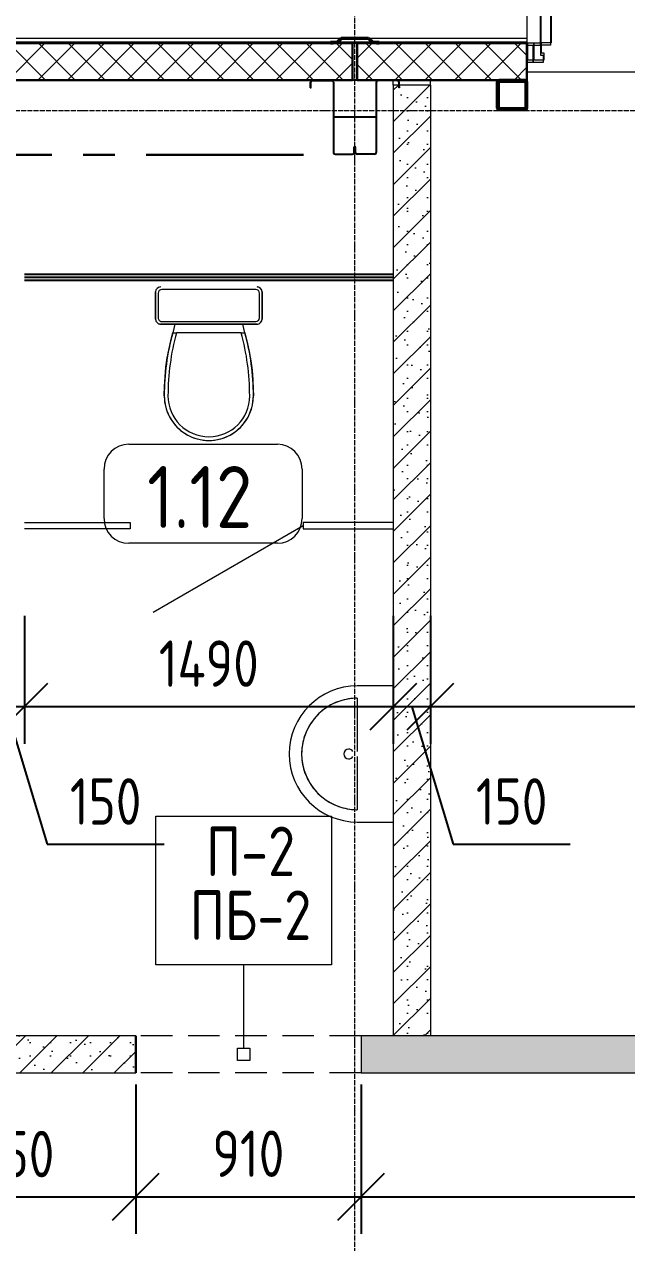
# Model space of a CAD drawing. Header units: millimetres. Extents: x -3689 to 3021565, y -698052 to -604547.
# Drawn here: x 2707762 to 2710195, y -640056 to -635135 of the extents above; entities that cross this region are included whole.
import ezdxf

# ---------------------------------------------------------------- set-up
doc = ezdxf.new("R2010")
doc.units = ezdxf.units.MM
doc.header["$PDMODE"] = 35
for name, pattern in [('_ШПТ__20_т__2_5__Линия сетки', [25, 20, -2.5, 0, -2.5]), ('CENTER', [50.8, 31.75, -6.35, 6.35, -6.35]), ('невидимаяX2', [19.05, 12.7, -6.35])]:
    doc.linetypes.add(name, pattern=pattern)
doc.layers.get('0').update_dxf_attribs({"lineweight": 0})
doc.layers.get('Defpoints').update_dxf_attribs({"color": 4})
for name, color, linetype in [('_1-1_ Внутренние стены', 7, 'Continuous'), ('_4-3_ маркировка на кладочных планах АР', 7, 'Continuous'), ('Новы ГКЛ', 211, 'Continuous')]:
    doc.layers.add(name, color=color, linetype=linetype)
doc.layers.add('Вспомогательные', color=6, linetype='Continuous', plot=False)
for name, color, linetype, lineweight, true_color in [('Двери', 7, 'Continuous', 9, 0x804000), ('Каркас_Импост', 7, 'Continuous', 9, 0x804000), ('Монтажный зазор', 7, 'Continuous', 9, 0x804000), ('Несущие колонны', 7, 'Continuous', 18, 0x800040), ('Панель', 7, 'Continuous', 9, 0x804000), ('Сантехнические приборы', 7, 'Continuous', 18, 0x0080c0)]:
    doc.layers.add(name, color=color, linetype=linetype, lineweight=lineweight, true_color=true_color)
for name, color, linetype, lineweight in [('Марки помещений', 7, 'Continuous', 20), ('Обобщенные модели', 7, 'Continuous', 18), ('ОСИ', 251, 'CENTER', 18), ('Перекрытия', 7, 'Continuous', 18), ('Размерные', 45, 'Continuous', 15), ('Размеры', 82, 'Continuous', 9), ('Средние', 142, 'Continuous', 30), ('Стены', 7, 'Continuous', 18), ('Стены разрез', 7, 'Continuous', 30), ('Стены штриховка', 7, 'Continuous', 30), ('Типовые аннотации', 7, 'Continuous', 18)]:
    doc.layers.add(name, color=color, linetype=linetype, lineweight=lineweight)
doc.styles.add('GOST Common_1', font='GOST_Common.ttf', dxfattribs={"width": 0.9, "height": 210})
doc.styles.add('ГОСТ 2.304', font='CS_Gost2304.shx')
doc.styles.add('стиль1', font='isocpeur.ttf')
doc.dimstyles.new('СПДС', dxfattribs={"dimscale": 100, "dimtxt": 2.5, "dimasz": 2.5, "dimexe": 2, "dimexo": 0.625, "dimgap": 1, "dimtad": 1, "dimdec": 0, "dimtxsty": 'ГОСТ 2.304', "dimblk": 'OBLIQUE', "dimblk1": 'OBLIQUE', "dimblk2": 'OBLIQUE', "dimcen": 2.5, "dimdle": 2, "dimadec": 0, "dimazin": 2, "dimtfac": 0.75, "dimtdec": 4, "dimtmove": 1, "dimatfit": 3, "dimfxl": 1, "dimtfill": 1, "dimtolj": 1, "dimarcsym": 1})
pattern_1 = [(45, (2676096.76, -647485.56), (-106.066, 106.066), [])]
pattern_2 = [(45, (2676096.765, -647485.56), (-60.10408, 60.10408), []), (135, (2676096.765, -647485.56), (-60.10408, -60.10408), [])]

# ---------------------------------------------------------------- blocks, each defined once
blk = doc.blocks.new('180_Унитаз_ГОСТ30493-96 - С прямым выпуском-214167-_О__L1_0_000_')
at = {"layer": 'Сантехнические приборы', "color": 7}
for p, q in [((130, 215), (20, 215)), ((20, 215), (130, 215)), ((125, 205), (25, 205)), ((10, 190), (10, -190)), ((140, -190), (140, 190)), ((150, 195), (150, 190.8)), ((150, -195), (150, 195)), ((150, 195), (150, -195)), ((185, 145), (150, 137.4)), ((185, 130.7), (185, 145.7)), ((185, 130.7), (185, -130.7)), ((150, -137.4), (185, -145)), ((185, -145.7), (185, -130.7)), ((20, -215), (130, -215)), ((130, -215), (20, -215)), ((25, -205), (125, -205))]:
    blk.add_line(p, q, dxfattribs=at)
at = {"layer": 'Сантехнические приборы', "color": 7, "flags": 128}
for points in [[(185, 145.7), (222.5, 155.2), (260.3, 163.1), (298.4, 169.6), (336.7, 174.5), (375.2, 177.8), (413.8, 179.6), (440, 180)], [(440, -180), (401.4, -179.2), (362.8, -176.9), (324.4, -173.1), (286.1, -167.7), (248.1, -160.7), (210.4, -152.3), (185, -145.7)]]:
    blk.add_lwpolyline(points, dxfattribs=at)
at = {"layer": 'Сантехнические приборы', "color": 7}
for centre, radius, start, end in [((20, 195), 20, 90, 180), ((20, 195), 20, 90, 180), ((20, 195), 20, 170, 180), ((20, 195), 20, 140, 160), ((20, 195), 20, 110, 130), ((25, 190), 15, 90, 180), ((20, 195), 20, 90, 100), ((125, 190), 15, 0, 90), ((130, 195), 20, 360, 90), ((130, 195), 20, 80, 90), ((130, 195), 20, 0, 90), ((130, 195), 20, 50, 70), ((130, 195), 20, 20, 40), ((130, 195), 20, 360, 10), ((440, -786), 966, 90, 105.3062), ((440, -786), 966, 90, 105.3062), ((440, -801), 966, 90, 105.3062), ((440, 0), 180, 0, 90), ((440, 0), 180, 270, 90), ((440, 0), 165, 0, 90), ((440, 0), 180, 270, 360), ((440, 0), 165, 270, 0), ((440, 801), 966, 254.6938, 270), ((440, 786), 966, 254.6938, 270), ((440, 786), 966, 254.6938, 270), ((20, -195), 20, 180, 270), ((20, -195), 20, 180, 190), ((20, -195), 20, 180, 270), ((25, -190), 15, 180, 270), ((125, -190), 15, 270, 0), ((130, -195), 20, 270, 0), ((130, -195), 20, 270, 0), ((130, -195), 20, 350, 0), ((20, -195), 20, 200, 220), ((20, -195), 20, 230, 250), ((20, -195), 20, 260, 270), ((130, -195), 20, 270, 280), ((130, -195), 20, 290, 310), ((130, -195), 20, 320, 340)]:
    blk.add_arc(centre, radius, start, end, dxfattribs=at)
blk = doc.blocks.new('243_КолоннаНесущая_Труба_ГОСТ 30245-2003 - 120x120x5-V6-_О__L1_0_000_')
at = {"layer": 'Несущие колонны', "color": 7, "lineweight": 40}
for p, q in [((-60, 51), (-60, -51)), ((-55, -51), (-55, 51)), ((51, 60), (-51, 60)), ((-51, 55), (51, 55)), ((55, 51), (55, -51)), ((60, -51), (60, 51)), ((51, -55), (-51, -55)), ((-51, -60), (51, -60))]:
    blk.add_line(p, q, dxfattribs=at)
for centre, radius, start, end in [((-51, 51), 9, 90, 180), ((-51, 51), 4, 90, 180), ((51, 51), 9, 0, 90), ((51, 51), 4, 0, 90), ((-51, -51), 9, 180, 270), ((-51, -51), 4, 180, 270), ((51, -51), 4, 270, 0), ((51, -51), 9, 270, 360)]:
    blk.add_arc(centre, radius, start, end, dxfattribs=at)
blk = doc.blocks.new('190_ФЭ_Цоколь_Типовой - ФЭ-Ц1_140х80-1287199-_О__L1_0_000_')
at = {"layer": 'Обобщенные модели'}
for p, q in [((33695, 12415), (33695, 12294.9)), ((27055, 12294.9), (32945, 12294.9)), ((27069.2, 12280.6), (32930.8, 12280.6)), ((27097.7, 12277.7), (32902.3, 12277.7)), ((27097.9, 12275.1), (32902.1, 12275.1)), ((32912, 12275.1), (33088, 12275.1)), ((32929.1, 12277.7), (33070.9, 12277.7)), ((32932, 12280.6), (33068, 12280.6)), ((33055, 12294.9), (33695, 12294.9)), ((33069.2, 12280.6), (33695, 12280.6)), ((33097.7, 12277.7), (33695, 12277.7)), ((33097.9, 12275.1), (33695, 12275.1)), ((33695, 12294.9), (33695, 12280.6)), ((33695, 12280.6), (33695, 12277.7)), ((33695, 12277.7), (33695, 12275.1))]:
    blk.add_line(p, q, dxfattribs=at)
blk = doc.blocks.new('190_ФЭ_Стена_Стык вертикальный - ФЭ-C1_110-V9-_О__L1_0_000_')
at = {"layer": 'Обобщенные модели', "lineweight": 9}
h = blk.add_hatch(dxfattribs=at)
h.set_pattern_fill('FP_7', color=256, style=0, pattern_type=2)
h.set_pattern_definition([(45, (0, 0), (-106.066, 106.066), [])])
h.paths.add_polyline_path([(33098, 12275), (33097, 12276), (33088, 12275)], flags=0)
h.paths.add_polyline_path([(32912, 12275), (32912, 12276), (32902, 12275)], flags=0)
h.paths.add_polyline_path([(33097, 12277), (33098, 12278), (33072, 12278), (33055, 12295), (32945, 12295), (32928, 12278), (32928.4, 12277), (32945.4, 12294), (33054.6, 12294), (33071.6, 12277)], flags=0)
at = {"layer": 'Обобщенные модели', "lineweight": 40}
for p, q in [((32928, 12278), (32902, 12278)), ((32902, 12278), (32902, 12275)), ((32902, 12275), (32912, 12275)), ((32903, 12276), (32903, 12277)), ((32903, 12277), (32928.4, 12277)), ((32912, 12276), (32903, 12276)), ((32912, 12275), (32912, 12276)), ((32945, 12295), (32928, 12278)), ((32928.4, 12277), (32945.4, 12294)), ((33055, 12295), (32945, 12295)), ((32945.4, 12294), (33054.6, 12294)), ((33054.6, 12294), (33071.6, 12277)), ((33072, 12278), (33055, 12295)), ((33071.6, 12277), (33097, 12277)), ((33098, 12278), (33072, 12278)), ((33097, 12276), (33088, 12276)), ((33088, 12276), (33088, 12275)), ((33088, 12275), (33098, 12275)), ((33097, 12277), (33097, 12276)), ((33098, 12275), (33098, 12278))]:
    blk.add_line(p, q, dxfattribs=at)
blk = doc.blocks.new('050_Марка_Помещение_ОдноЗначение - Номер в прямоугольнике-676399-_О__L1_0_000_')
at = {"layer": 'Типовые аннотации', "lineweight": 9}
for p, q in [((-3, 2), (3, 2)), ((-4, -1), (-4, 1)), ((4, 1), (4, -1)), ((3, -2), (-3, -2))]:
    blk.add_line(p, q, dxfattribs=at)
for centre, start, end in [((-3, 1), 90, 180), ((3, 1), 360, 90), ((-3, -1), 180, 270), ((3, -1), 270, 0)]:
    blk.add_arc(centre, 1, start, end, dxfattribs=at)
blk = doc.blocks.new('к3')
at = {"color": 0, "linetype": 'ByBlock', "lineweight": -2, "ltscale": 200}
for p, q in [((4147417.8, 542805.7), (4147417.8, 542828.2)), ((4147420.8, 542805.7), (4147420.8, 542828.2)), ((4147425.8, 542836.2), (4147504.8, 542836.2)), ((4147425.8, 542833.2), (4147504.8, 542833.2)), ((4147509.8, 542828.2), (4147509.8, 542544.2)), ((4147512.8, 542828.2), (4147512.8, 542544.2)), ((4147682.8, 542828.2), (4147682.8, 542544.2)), ((4147685.8, 542828.2), (4147685.8, 542544.2)), ((4147769.8, 542836.2), (4147690.8, 542836.2)), ((4147769.8, 542833.2), (4147690.8, 542833.2)), ((4147774.8, 542805.7), (4147774.8, 542828.2)), ((4147777.8, 542805.7), (4147777.8, 542828.2)), ((4147417.8, 542805.7), (4147420.8, 542805.7)), ((4147777.8, 542805.7), (4147774.8, 542805.7)), ((4147517.8, 542539.2), (4147588.8, 542539.2)), ((4147517.8, 542536.2), (4147588.8, 542536.2)), ((4147593.8, 542544.2), (4147593.8, 542566.7)), ((4147593.8, 542566.7), (4147596.8, 542566.7)), ((4147596.8, 542544.2), (4147596.8, 542566.7)), ((4147598.8, 542544.2), (4147598.8, 542566.7)), ((4147601.8, 542566.7), (4147598.8, 542566.7)), ((4147601.8, 542544.2), (4147601.8, 542566.7)), ((4147677.8, 542539.2), (4147606.8, 542539.2)), ((4147677.8, 542536.2), (4147606.8, 542536.2))]:
    blk.add_line(p, q, dxfattribs=at)
for centre, radius, start, end in [((4147425.8, 542828.2), 8, 90, 180), ((4147425.8, 542828.2), 5, 90, 180), ((4147504.8, 542828.2), 8, 0, 90), ((4147504.8, 542828.2), 5, 0, 90), ((4147690.8, 542828.2), 8, 90, 180), ((4147690.8, 542828.2), 5, 90, 180), ((4147769.8, 542828.2), 8, 0, 90), ((4147769.8, 542828.2), 5, 0, 90), ((4147517.8, 542544.2), 8, 180, 270), ((4147517.8, 542544.2), 5, 180, 270), ((4147588.8, 542544.2), 8, 270, 0), ((4147588.8, 542544.2), 5, 270, 0), ((4147606.8, 542544.2), 8, 180, 270), ((4147606.8, 542544.2), 5, 180, 270), ((4147677.8, 542544.2), 5, 270, 0), ((4147677.8, 542544.2), 8, 270, 0)]:
    blk.add_arc(centre, radius, start, end, dxfattribs=at)
at = {"layer": 'Вспомогательные', "color": 0, "ltscale": 10}
for p, q in [((4147690.3, 542836.2), (4147505.3, 542836.2)), ((4147682.8, 542686.2), (4147512.8, 542686.2))]:
    blk.add_line(p, q, dxfattribs=at)
blk = doc.blocks.new('101_Дверь_Однопольная_Стальная_Высота_Полотна_ГОСТ 31173-2016 - ДСН_Оп_2080-960_Г_Пр_Прг_Псп-1348100-_О__L1_0_000_')
at = {"layer": 'Каркас_Импост', "color": 7}
for p, q in [((-480, 75), (-450, 75)), ((-480, 5), (-480, 75)), ((-450, 75), (-450, 35)), ((450, 75), (480, 75)), ((450, 35), (450, 75)), ((480, 75), (480, 5)), ((-440, 5), (-480, 5)), ((-450, 35), (-440, 35)), ((-440, 35), (-440, 5)), ((440, 35), (450, 35)), ((440, 5), (440, 35)), ((480, 5), (440, 5))]:
    blk.add_line(p, q, dxfattribs=at)
at = {"layer": 'Монтажный зазор', "color": 7}
for p, q in [((-505, 75), (-480, 75)), ((-505, 5), (-505, 75)), ((-480, 75), (-480, 5)), ((480, 75), (505, 75)), ((480, 5), (480, 75)), ((505, 75), (505, 5)), ((-480, 5), (-505, 5)), ((505, 5), (480, 5))]:
    blk.add_line(p, q, dxfattribs=at)
at = {"layer": 'Панель', "color": 7, "lineweight": 18}
for p, q in [((-450, 75), (-450, 975)), ((-450, 975), (-410, 975)), ((-410, 975), (-410, 75)), ((-410, 75), (-450, 75))]:
    blk.add_line(p, q, dxfattribs=at)
at = {"layer": 'Панель', "color": 7}
blk.add_arc((-450, 75), 900, 0, 90, dxfattribs=at)
blk = doc.blocks.new('180_Умывальник_Полукруглый_Керамический_ГОСТ30493-96 - 2-ой величины-228735-_В__L1_0_000_')
at = {"layer": 'Сантехнические приборы', "color": 7}
for p, q in [((31515, 9655), (31370, 9655)), ((31370, 9605), (31370, 9389.9)), ((31370, 9370), (31370, 9155)), ((31370, 9105), (31515, 9105))]:
    blk.add_line(p, q, dxfattribs=at)
at = {"layer": 'Сантехнические приборы', "color": 7, "flags": 128}
blk.add_lwpolyline([(31370, 9605), (31361, 9604.8), (31352, 9604.3), (31343.1, 9603.4), (31334.2, 9602.1), (31325.3, 9600.5), (31316.5, 9598.5), (31307.8, 9596.2), (31299.2, 9593.6), (31290.7, 9590.6), (31282.4, 9587.2), (31274.2, 9583.5), (31266.1, 9579.6), (31258.2, 9575.2), (31250.5, 9570.6), (31243, 9565.7), (31235.6, 9560.4), (31228.5, 9554.9), (31221.6, 9549.1), (31215, 9543.1), (31208.6, 9536.7), (31202.5, 9530.2), (31196.6, 9523.3), (31191, 9516.3), (31185.7, 9509), (31180.7, 9501.5), (31176, 9493.9), (31171.6, 9486), (31167.5, 9478), (31163.7, 9469.8), (31160.3, 9461.5), (31157.2, 9453.1), (31154.4, 9444.5), (31152, 9435.8), (31150, 9427.1), (31148.3, 9418.2), (31146.9, 9409.3), (31145.9, 9400.4), (31145.3, 9391.4), (31145, 9382.4), (31145.1, 9373.4), (31145.5, 9364.4), (31146.3, 9355.5), (31147.5, 9346.5), (31149, 9337.7), (31150.9, 9328.9), (31153.1, 9320.1), (31155.7, 9311.5), (31158.6, 9303), (31161.8, 9294.6), (31165.4, 9286.3), (31169.3, 9278.2), (31173.5, 9270.3), (31178.1, 9262.5), (31182.9, 9254.9), (31188.1, 9247.6), (31193.5, 9240.4), (31199.3, 9233.5), (31205.2, 9226.7), (31211.5, 9220.3), (31218, 9214.1), (31224.8, 9208.1), (31231.8, 9202.4), (31239, 9197.1), (31246.4, 9192), (31254, 9187.2), (31261.8, 9182.7), (31269.8, 9178.5), (31277.9, 9174.7), (31286.2, 9171.2), (31294.6, 9168), (31303.2, 9165.1), (31311.8, 9162.6), (31320.5, 9160.5), (31329.4, 9158.7), (31338.2, 9157.2), (31347.2, 9156.1), (31356.2, 9155.4), (31365.1, 9155), (31370, 9155)], dxfattribs=at)
at = {"layer": 'Сантехнические приборы', "color": 7}
for centre, radius, start, end in [((31370, 9380), 275, 90, 270), ((31370, 9380), 225, 90, 270), ((31335, 9380), 20, 90, 270), ((31335, 9380), 20, 30, 90), ((31335, 9380), 20, 270, 330)]:
    blk.add_arc(centre, radius, start, end, dxfattribs=at)
blk = doc.blocks.new('_Oblique')
at = {"color": 0, "linetype": 'ByBlock', "lineweight": -2}
blk.add_line((-0.5, -0.5), (0.5, 0.5), dxfattribs=at)
blk = doc.blocks.new('*D397')
at = {"layer": 'Defpoints', "color": 0, "ltscale": 75, "transparency": 16777216}
for p in [(2709401.8, -637477.7), (2714791.8, -637477.7), (2709401.8, -637891.6)]:
    blk.add_point(p, dxfattribs=at)
at = {"layer": 'Размеры', "color": 0, "lineweight": -2, "ltscale": 75, "transparency": 16777216}
for p, q in [((2709401.8, -637524.6), (2709401.8, -638041.6)), ((2714791.8, -637524.6), (2714791.8, -638041.6)), ((2714941.8, -637891.6), (2709251.8, -637891.6))]:
    blk.add_line(p, q, dxfattribs=at)
at = {"layer": 'Размеры', "color": 0, "lineweight": -2, "ltscale": 75, "transparency": 16777216, "xscale": 187.5, "yscale": 187.5, "zscale": 187.5, "rotation": 180}
blk.add_blockref('_Oblique', (2709401.8, -637891.6), dxfattribs=at)
at = {"layer": 'Размеры', "color": 0, "lineweight": -2, "ltscale": 75, "transparency": 16777216, "xscale": 187.5, "yscale": 187.5, "zscale": 187.5}
blk.add_blockref('_Oblique', (2714791.8, -637891.6), dxfattribs=at)
at = {"layer": 'Размеры', "color": 0, "ltscale": 75, "transparency": 16777216, "insert": (2712096.8, -637717.4), "char_height": 187.5, "attachment_point": 5, "style": 'ГОСТ 2.304', "bg_fill": 3, "box_fill_scale": 1.1, "bg_fill_color": 256, "bg_fill_true_color": 13158600, "bg_fill_transparency": 0}
blk.add_mtext('\\A1;5390', dxfattribs=at)
blk = doc.blocks.new('*D398')
at = {"layer": 'Defpoints', "color": 0, "ltscale": 75, "transparency": 16777216}
for p in [(2709251.8, -637477.7), (2709401.8, -637477.7), (2709251.8, -637891.6)]:
    blk.add_point(p, dxfattribs=at)
at = {"layer": 'Размеры', "color": 0, "lineweight": -2, "ltscale": 75, "transparency": 16777216}
for p, q in [((2709251.8, -637524.6), (2709251.8, -638041.6)), ((2709401.8, -637524.6), (2709401.8, -638041.6)), ((2709551.8, -637891.6), (2709101.8, -637891.6)), ((2709326.8, -637891.6), (2709493.4, -638447)), ((2709493.4, -638447), (2709966.8, -638447))]:
    blk.add_line(p, q, dxfattribs=at)
at = {"layer": 'Размеры', "color": 0, "lineweight": -2, "ltscale": 75, "transparency": 16777216, "xscale": 187.5, "yscale": 187.5, "zscale": 187.5, "rotation": 180}
blk.add_blockref('_Oblique', (2709251.8, -637891.6), dxfattribs=at)
at = {"layer": 'Размеры', "color": 0, "lineweight": -2, "ltscale": 75, "transparency": 16777216, "xscale": 187.5, "yscale": 187.5, "zscale": 187.5}
blk.add_blockref('_Oblique', (2709401.8, -637891.6), dxfattribs=at)
at = {"layer": 'Размеры', "color": 0, "ltscale": 75, "transparency": 16777216, "insert": (2709730.1, -638274.4), "char_height": 187.5, "attachment_point": 5, "style": 'ГОСТ 2.304', "bg_fill": 3, "box_fill_scale": 1.1, "bg_fill_color": 256, "bg_fill_true_color": 13158600, "bg_fill_transparency": 0}
blk.add_mtext('\\A1;150', dxfattribs=at)
blk = doc.blocks.new('*D399')
at = {"layer": 'Defpoints', "color": 0, "ltscale": 75, "transparency": 16777216}
for p in [(2707761.8, -637477.7), (2709251.8, -637477.7), (2707761.8, -637891.6)]:
    blk.add_point(p, dxfattribs=at)
at = {"layer": 'Размеры', "color": 0, "lineweight": -2, "ltscale": 75, "transparency": 16777216}
for p, q in [((2707761.8, -637524.6), (2707761.8, -638041.6)), ((2709251.8, -637524.6), (2709251.8, -638041.6)), ((2709401.8, -637891.6), (2707611.8, -637891.6))]:
    blk.add_line(p, q, dxfattribs=at)
at = {"layer": 'Размеры', "color": 0, "lineweight": -2, "ltscale": 75, "transparency": 16777216, "xscale": 187.5, "yscale": 187.5, "zscale": 187.5, "rotation": 180}
blk.add_blockref('_Oblique', (2707761.8, -637891.6), dxfattribs=at)
at = {"layer": 'Размеры', "color": 0, "lineweight": -2, "ltscale": 75, "transparency": 16777216, "xscale": 187.5, "yscale": 187.5, "zscale": 187.5}
blk.add_blockref('_Oblique', (2709251.8, -637891.6), dxfattribs=at)
at = {"layer": 'Размеры', "color": 0, "ltscale": 75, "transparency": 16777216, "insert": (2708506.8, -637717.4), "char_height": 187.5, "attachment_point": 5, "style": 'ГОСТ 2.304', "bg_fill": 3, "box_fill_scale": 1.1, "bg_fill_color": 256, "bg_fill_true_color": 13158600, "bg_fill_transparency": 0}
blk.add_mtext('\\A1;1490', dxfattribs=at)
blk = doc.blocks.new('*D400')
at = {"layer": 'Defpoints', "color": 0, "ltscale": 75, "transparency": 16777216}
for p in [(2707611.8, -637477.7), (2707761.8, -637477.7), (2707611.8, -637891.6)]:
    blk.add_point(p, dxfattribs=at)
at = {"layer": 'Размеры', "color": 0, "lineweight": -2, "ltscale": 75, "transparency": 16777216}
for p, q in [((2707611.8, -637524.6), (2707611.8, -638041.6)), ((2707761.8, -637524.6), (2707761.8, -638041.6)), ((2707911.8, -637891.6), (2707461.8, -637891.6)), ((2707686.8, -637891.6), (2707853.4, -638447)), ((2707853.4, -638447), (2708326.8, -638447))]:
    blk.add_line(p, q, dxfattribs=at)
at = {"layer": 'Размеры', "color": 0, "lineweight": -2, "ltscale": 75, "transparency": 16777216, "xscale": 187.5, "yscale": 187.5, "zscale": 187.5, "rotation": 180}
blk.add_blockref('_Oblique', (2707611.8, -637891.6), dxfattribs=at)
at = {"layer": 'Размеры', "color": 0, "lineweight": -2, "ltscale": 75, "transparency": 16777216, "xscale": 187.5, "yscale": 187.5, "zscale": 187.5}
blk.add_blockref('_Oblique', (2707761.8, -637891.6), dxfattribs=at)
at = {"layer": 'Размеры', "color": 0, "ltscale": 75, "transparency": 16777216, "insert": (2708090.1, -638274.4), "char_height": 187.5, "attachment_point": 5, "style": 'ГОСТ 2.304', "bg_fill": 3, "box_fill_scale": 1.1, "bg_fill_color": 256, "bg_fill_true_color": 13158600, "bg_fill_transparency": 0}
blk.add_mtext('\\A1;150', dxfattribs=at)
blk = doc.blocks.new('*D420')
at = {"layer": 'Defpoints', "color": 0, "ltscale": 75, "transparency": 16777216}
for p in [(2707161.8, -639370.3), (2708211.6, -639370.3), (2708211.6, -639871.2)]:
    blk.add_point(p, dxfattribs=at)
at = {"layer": 'Размеры', "color": 0, "lineweight": -2, "ltscale": 75, "transparency": 16777216}
for p, q in [((2707161.8, -639417.2), (2707161.8, -640021.2)), ((2708211.6, -639417.2), (2708211.6, -640021.2)), ((2707011.8, -639871.2), (2708361.6, -639871.2))]:
    blk.add_line(p, q, dxfattribs=at)
at = {"layer": 'Размеры', "color": 0, "lineweight": -2, "ltscale": 75, "transparency": 16777216, "xscale": 187.5, "yscale": 187.5, "zscale": 187.5, "rotation": 180}
blk.add_blockref('_Oblique', (2707161.8, -639871.2), dxfattribs=at)
at = {"layer": 'Размеры', "color": 0, "lineweight": -2, "ltscale": 75, "transparency": 16777216, "xscale": 187.5, "yscale": 187.5, "zscale": 187.5}
blk.add_blockref('_Oblique', (2708211.6, -639871.2), dxfattribs=at)
at = {"layer": 'Размеры', "color": 0, "ltscale": 75, "transparency": 16777216, "insert": (2707686.7, -639698.6), "char_height": 187.5, "attachment_point": 5, "style": 'ГОСТ 2.304', "bg_fill": 3, "box_fill_scale": 1.1, "bg_fill_color": 256, "bg_fill_true_color": 13158600, "bg_fill_transparency": 0}
blk.add_mtext('\\A1;1050', dxfattribs=at)
blk = doc.blocks.new('*D421')
at = {"layer": 'Defpoints', "color": 0, "ltscale": 75, "transparency": 16777216}
for p in [(2708211.6, -639370.3), (2709121.8, -639370.6), (2709121.8, -639871.2)]:
    blk.add_point(p, dxfattribs=at)
at = {"layer": 'Размеры', "color": 0, "lineweight": -2, "ltscale": 75, "transparency": 16777216}
for p, q in [((2708211.6, -639417.2), (2708211.6, -640021.2)), ((2709121.8, -639417.4), (2709121.8, -640021.2)), ((2708061.6, -639871.2), (2709271.8, -639871.2))]:
    blk.add_line(p, q, dxfattribs=at)
at = {"layer": 'Размеры', "color": 0, "lineweight": -2, "ltscale": 75, "transparency": 16777216, "xscale": 187.5, "yscale": 187.5, "zscale": 187.5, "rotation": 180}
blk.add_blockref('_Oblique', (2708211.6, -639871.2), dxfattribs=at)
at = {"layer": 'Размеры', "color": 0, "lineweight": -2, "ltscale": 75, "transparency": 16777216, "xscale": 187.5, "yscale": 187.5, "zscale": 187.5}
blk.add_blockref('_Oblique', (2709121.8, -639871.2), dxfattribs=at)
at = {"layer": 'Размеры', "color": 0, "ltscale": 75, "transparency": 16777216, "insert": (2708666.7, -639697.1), "char_height": 187.5, "attachment_point": 5, "style": 'ГОСТ 2.304', "bg_fill": 3, "box_fill_scale": 1.1, "bg_fill_color": 256, "bg_fill_true_color": 13158600, "bg_fill_transparency": 0}
blk.add_mtext('\\A1;910', dxfattribs=at)
blk = doc.blocks.new('*D422')
at = {"layer": 'Defpoints', "color": 0, "ltscale": 75, "transparency": 16777216}
for p in [(2709121.8, -639370.6), (2716091.8, -639370.6), (2716091.8, -639871.2)]:
    blk.add_point(p, dxfattribs=at)
at = {"layer": 'Размеры', "color": 0, "lineweight": -2, "ltscale": 75, "transparency": 16777216}
for p, q in [((2709121.8, -639417.4), (2709121.8, -640021.2)), ((2716091.8, -639417.4), (2716091.8, -640021.2)), ((2708971.8, -639871.2), (2716241.8, -639871.2))]:
    blk.add_line(p, q, dxfattribs=at)
at = {"layer": 'Размеры', "color": 0, "lineweight": -2, "ltscale": 75, "transparency": 16777216, "xscale": 187.5, "yscale": 187.5, "zscale": 187.5, "rotation": 180}
blk.add_blockref('_Oblique', (2709121.8, -639871.2), dxfattribs=at)
at = {"layer": 'Размеры', "color": 0, "lineweight": -2, "ltscale": 75, "transparency": 16777216, "xscale": 187.5, "yscale": 187.5, "zscale": 187.5}
blk.add_blockref('_Oblique', (2716091.8, -639871.2), dxfattribs=at)
at = {"layer": 'Размеры', "color": 0, "ltscale": 75, "transparency": 16777216, "insert": (2712606.8, -639691.6), "char_height": 187.5, "attachment_point": 5, "style": 'ГОСТ 2.304', "bg_fill": 3, "box_fill_scale": 1.1, "bg_fill_color": 256, "bg_fill_true_color": 13158600, "bg_fill_transparency": 0}
blk.add_mtext('\\A1;6970', dxfattribs=at)

msp = doc.modelspace()

# ---------------------------------------------------------------- hatches: boundary and pattern name
at = {"layer": 'Стены штриховка', "lineweight": 9}
h = msp.add_hatch(dxfattribs=at)
h.set_pattern_fill('FP_4', color=256, style=0, pattern_type=2)
h.set_pattern_definition(pattern_1)
h.paths.add_polyline_path([(2709086.7647, -635212.5597), (2709086.7647, -635210.5597), (2703106.7647, -635210.5597), (2703106.7647, -635212.5597), (2708948.4883, -635212.5597)], flags=0)
h = msp.add_hatch(dxfattribs=at)
h.set_pattern_fill('FP_5', color=256, style=0, pattern_type=2)
h.set_pattern_definition(pattern_2)
h.paths.add_polyline_path([(2709086.7647, -635358.5597), (2709086.7647, -635212.5597), (2703106.7647, -635212.5597), (2703106.7647, -635358.5597), (2708948.4883, -635358.5597)], flags=0)
h = msp.add_hatch(dxfattribs=at)
h.set_pattern_fill('FP_4', color=256, style=0, pattern_type=2)
h.set_pattern_definition(pattern_1)
h.paths.add_polyline_path([(2715086.7647, -635212.5597), (2715086.7647, -635210.5597), (2710801.7647, -635210.5597), (2710801.7647, -635212.5597), (2714324.4688, -635212.5597)], flags=0)
h.paths.add_polyline_path([(2709791.7647, -635212.5597), (2709791.7647, -635210.5597), (2709106.7647, -635210.5597), (2709106.7647, -635212.5597), (2709362.0253, -635212.5597)], flags=0)
h = msp.add_hatch(dxfattribs=at)
h.set_pattern_fill('FP_5', color=256, style=0, pattern_type=2)
h.set_pattern_definition(pattern_2)
h.paths.add_polyline_path([(2715086.7647, -635358.5597), (2715086.7647, -635212.5597), (2710801.7647, -635212.5597), (2710801.7647, -635358.5597), (2714324.4688, -635358.5597)], flags=0)
h.paths.add_polyline_path([(2709791.7647, -635358.5597), (2709791.7647, -635212.5597), (2709106.7647, -635212.5597), (2709106.7647, -635358.5597), (2709362.0253, -635358.5597)], flags=0)
h = msp.add_hatch(dxfattribs=at)
h.set_pattern_fill('FP_4', color=256, style=0, pattern_type=2)
h.set_pattern_definition(pattern_1)
h.paths.add_polyline_path([(2709086.7647, -635360.5597), (2709086.7647, -635358.5597), (2703106.7647, -635358.5597), (2703106.7647, -635360.5597), (2708948.4883, -635360.5597)], flags=0)

# ---------------------------------------------------------------- linework, layer by layer
for p, q in [((2709251.7647, -635380.5597), (2709251.7647, -635360.5597)), ((2709401.7647, -635380.5597), (2709251.7647, -635380.5597)), ((2709401.7647, -635380.5597), (2709401.7647, -635360.5597)), ((2709121.7647, -639220.5597), (2709121.7647, -639370.5597))]:
    msp.add_line(p, q)
at = {"layer": '_4-3_ маркировка на кладочных планах АР', "color": 94, "linetype": 'Continuous', "lineweight": 0}
for p, q in [((2709002.8885, -638333.7647), (2709002.8885, -638933.7647)), ((2709002.8885, -638933.7647), (2708293.529, -638933.7647)), ((2708648.2088, -639270.5597), (2708648.2088, -638933.7647)), ((2708623.2088, -639270.5597), (2708673.2088, -639270.5597)), ((2708623.2088, -639320.5597), (2708623.2088, -639270.5597)), ((2708673.2088, -639270.5597), (2708673.2088, -639320.5597)), ((2708673.2088, -639320.5597), (2708623.2088, -639320.5597))]:
    msp.add_line(p, q, dxfattribs=at)
at = {"layer": 'Новы ГКЛ'}
for p, q in [((2707761.9354, -636143.4973), (2709251.9354, -636143.4973)), ((2707761.9354, -636155.9973), (2709251.9354, -636155.9973)), ((2707761.9354, -636168.4973), (2709251.9354, -636168.4973))]:
    msp.add_line(p, q, dxfattribs=at)
at = {"layer": 'Обобщенные модели'}
for p, q in [((2707761.7647, -637147.8271), (2708188.594, -637147.8271)), ((2708188.594, -637147.8271), (2708188.594, -637172.8271)), ((2708888.594, -637147.8271), (2708888.594, -637172.8271)), ((2709251.7647, -637147.8271), (2708888.594, -637147.8271)), ((2708188.594, -637172.8271), (2707761.7647, -637172.8271)), ((2708888.594, -637160.3271), (2708282.3763, -637510.3271)), ((2708888.594, -637172.8271), (2709251.7647, -637172.8271))]:
    msp.add_line(p, q, dxfattribs=at)
at = {"layer": 'ОСИ', "linetype": '_ШПТ__20_т__2_5__Линия сетки'}
for p, q in [((2709096.7647, -651518.5254), (2709096.7647, -634187.5211)), ((2671454.2388, -635483.2238), (2722843.4447, -635483.2238))]:
    msp.add_line(p, q, dxfattribs=at)
at = {"layer": 'Перекрытия'}
for p, q in [((2709791.7647, -635326.9211), (2710801.7647, -635326.9211)), ((2709106.7647, -635360.5597), (2709086.7647, -635360.5597)), ((2708211.7647, -639370.3271), (2708211.594, -639370.3271))]:
    msp.add_line(p, q, dxfattribs=at)
at = {"layer": 'Средние', "linetype": 'CENTER', "ltscale": 20}
msp.add_line((2703173.7647, -635661.5597), (2709010.7647, -635661.5597), dxfattribs=at)
at = {"layer": 'Стены', "lineweight": 18}
for p, q in [((2709251.7647, -635380.5597), (2709251.7647, -639220.5597)), ((2709401.7647, -635380.5597), (2709401.7647, -639220.5597)), ((2709276.7647, -635385.5597), (2709276.7647, -635391.0597)), ((2708211.7647, -639220.5597), (2707161.7647, -639220.5597)), ((2716091.7647, -639220.5597), (2709121.7647, -639220.5597))]:
    msp.add_line(p, q, dxfattribs=at)
at = {"layer": 'Стены', "linetype": 'невидимаяX2', "ltscale": 10}
for p, q in [((2709121.7647, -639220.5597), (2708211.7647, -639220.5597)), ((2709121.7647, -639370.5597), (2708211.7647, -639370.5597))]:
    msp.add_line(p, q, dxfattribs=at)
at = {"layer": 'Стены'}
for p, q in [((2707161.7647, -639370.5597), (2708211.7647, -639370.5597)), ((2709121.7647, -639370.5597), (2714971.7647, -639370.5597))]:
    msp.add_line(p, q, dxfattribs=at)
at = {"layer": 'Стены разрез'}
for p, q in [((2709086.7647, -635210.5597), (2703106.7647, -635210.5597)), ((2709086.7647, -635360.5597), (2709086.7647, -635210.5597)), ((2709791.7647, -635210.5597), (2709106.7647, -635210.5597)), ((2709106.7647, -635210.5597), (2709106.7647, -635360.5597)), ((2709791.7647, -635385.5597), (2709791.7647, -635210.4884)), ((2703106.7647, -635360.5597), (2709086.7647, -635360.5597)), ((2709106.7647, -635360.5597), (2709680.7647, -635360.5597)), ((2709782.7647, -635360.5597), (2709791.7647, -635360.5597)), ((2708211.7647, -639370.5597), (2708211.7647, -639220.5597))]:
    msp.add_line(p, q, dxfattribs=at)
at = {"layer": 'Стены штриховка', "lineweight": 9}
for p, q in [((2709086.7647, -635212.5597), (2703106.7647, -635212.5597)), ((2709791.7647, -635212.5597), (2709106.7647, -635212.5597)), ((2709086.7647, -635358.5597), (2703106.7647, -635358.5597)), ((2709791.7647, -635358.5597), (2709106.7647, -635358.5597))]:
    msp.add_line(p, q, dxfattribs=at)

# ---------------------------------------------------------------- block references
at = {"layer": 'Двери', "color": 8, "true_color": 0x7f7f7f}
for p in [(2710296.7647, -635294.5597), (2710299.8646, -635284.8977)]:
    msp.add_blockref('101_Дверь_Однопольная_Стальная_Высота_Полотна_ГОСТ 31173-2016 - ДСН_Оп_2080-960_Г_Пр_Прг_Псп-1348100-_О__L1_0_000_', p, dxfattribs=at)
at = {"layer": 'Марки помещений', "xscale": 99.99999999999993, "yscale": 99.99999999999993, "zscale": 99.99999999999993}
msp.add_blockref('050_Марка_Помещение_ОдноЗначение - Номер в прямоугольнике-676399-_О__L1_0_000_', (2708483.6999, -637031.3826), dxfattribs=at)
at = {"layer": 'Несущие колонны', "color": 7}
msp.add_blockref('243_КолоннаНесущая_Труба_ГОСТ 30245-2003 - 120x120x5-V6-_О__L1_0_000_', (2709731.7647, -635420.5597), dxfattribs=at)
at = {"layer": 'Обобщенные модели'}
for name in ['190_ФЭ_Цоколь_Типовой - ФЭ-Ц1_140х80-1287199-_О__L1_0_000_', '190_ФЭ_Стена_Стык вертикальный - ФЭ-C1_110-V9-_О__L1_0_000_']:
    msp.add_blockref(name, (2676096.7647, -647485.5597), dxfattribs=at)
at = {"layer": 'Размерные', "color": 0}
msp.add_blockref('к3', (-1438501.0139, -1178196.7891), dxfattribs=at)
at = {"layer": 'Сантехнические приборы', "color": 7, "rotation": 269.9999999999992}
msp.add_blockref('180_Унитаз_ГОСТ30493-96 - С прямым выпуском-214167-_О__L1_0_000_', (2708506.9354, -636195.8332), dxfattribs=at)
at = {"layer": 'Сантехнические приборы', "color": 7}
msp.add_blockref('180_Умывальник_Полукруглый_Керамический_ГОСТ30493-96 - 2-ой величины-228735-_В__L1_0_000_', (2677736.7647, -647462.3271), dxfattribs=at)

# ---------------------------------------------------------------- texts
at = {"layer": '_4-3_ маркировка на кладочных планах АР', "lineweight": 5, "char_height": 200, "attachment_point": 2, "style": 'стиль1'}
for s, insert in [('\\A1;\\pxqc,t0,20;{\\W0.8;П-2 \\H0.66x;\\S^  ;\\S^  ;}', (2708793.529, -638375.6947)), ('\\A1;\\pxqc,t0,20;{\\W0.8;ПБ-2 \\H0.66x;\\S^  ;\\S^  ;}', (2708793.529, -638633.7647))]:
    msp.add_mtext(s, dxfattribs=dict(at, insert=insert))
at = {"layer": 'Марки помещений', "lineweight": 9, "insert": (2708257.6518, -636919.2702), "char_height": 250, "width": 548.35425, "attachment_point": 1, "style": 'GOST Common_1'}
msp.add_mtext('1.12', dxfattribs=at)

# ---------------------------------------------------------------- next in the draw order: dimensions: what is measured, and where the dimension line sits
at = {"layer": 'Размеры', "ltscale": 75}
for base, p1, p2, picture, middle in [((2709401.7647, -637891.592), (2714791.7647, -637477.7327), (2709401.7647, -637477.7327), '*D397', (2712096.7647, -637717.4163)), ((2708211.594, -639871.2336), (2707161.7647, -639370.3271), (2708211.594, -639370.3271), '*D420', (2707686.6794, -639698.6003))]:
    dim = msp.add_linear_dim(base=base, p1=p1, p2=p2, dimstyle='СПДС', override={"dimscale": 75}, dxfattribs=at)
    dim.commit()
    dim.dimension.update_dxf_attribs({"geometry": picture, "text_midpoint": middle})

# ---------------------------------------------------------------- next in the draw order: dimensions: what is measured, and where the dimension line sits
for base, p1, p2, picture, middle in [((2709251.7647, -637891.592), (2709401.7647, -637477.7327), (2709251.7647, -637477.7327), '*D398', (2709568.3846, -638274.3585)), ((2709121.7647, -639871.2336), (2708211.594, -639370.3271), (2709121.7647, -639370.5597), '*D421', (2708666.6794, -639697.0579))]:
    dim = msp.add_linear_dim(base=base, p1=p1, p2=p2, dimstyle='СПДС', override={"dimscale": 75}, dxfattribs=at)
    dim.commit()
    dim.dimension.update_dxf_attribs({"geometry": picture, "text_midpoint": middle})

# ---------------------------------------------------------------- next in the draw order: hatches: boundary and pattern name
at = {"layer": '_1-1_ Внутренние стены', "linetype": 'Continuous', "lineweight": 0, "true_color": 0x000000}
h = msp.add_hatch(dxfattribs=at)
h.set_pattern_fill('ГАЗОБЕТОН_0004', color=18, style=0, pattern_type=2)
h.set_pattern_definition([(45, (2750293.48, -649895.495), (-63.63961, 63.63961), []), (90, (2750229.84, -649831.856), (-81, 0), [0, -54, 0, -81]), (155, (2750293.48, -649768.216), (34.23208, 73.41093), [0, -39.6, 0, -68.4])])
h.paths.add_polyline_path([(2707161.7647, -639220.3271), (2707161.7647, -639370.3271), (2708211.7647, -639370.3271), (2708211.7647, -639220.3271)])

# ---------------------------------------------------------------- next in the draw order: dimensions: what is measured, and where the dimension line sits
at = {"layer": 'Размеры', "ltscale": 75}
for base, p1, p2, picture, middle in [((2707761.7647, -637891.592), (2709251.7647, -637477.7327), (2707761.7647, -637477.7327), '*D399', (2708506.7647, -637717.4163)), ((2716091.7647, -639871.2336), (2709121.7647, -639370.5597), (2716091.7647, -639370.5597), '*D422', (2712606.7647, -639691.6322))]:
    dim = msp.add_linear_dim(base=base, p1=p1, p2=p2, dimstyle='СПДС', override={"dimscale": 75}, dxfattribs=at)
    dim.commit()
    dim.dimension.update_dxf_attribs({"geometry": picture, "text_midpoint": middle})

# ---------------------------------------------------------------- next in the draw order: hatches: boundary and pattern name
at = {"layer": '_1-1_ Внутренние стены', "linetype": 'Continuous', "lineweight": 0, "true_color": 0x000000}
h = msp.add_hatch(dxfattribs=at)
h.set_pattern_fill('ГАЗОБЕТОН_0004', color=18, style=0, pattern_type=2)
h.set_pattern_definition([(45, (2752383.48, -646617.73), (-63.63961, 63.63961), []), (90, (2752319.84, -646554.09), (-81, 0), [0, -54, 0, -81]), (155, (2752383.48, -646490.45), (34.23208, 73.41093), [0, -39.6, 0, -68.4])])
h.paths.add_polyline_path([(2709251.7647, -639220.5597), (2709251.7647, -635380.5597), (2709401.7647, -635380.5597), (2709401.7647, -639220.5597)])
h = msp.add_hatch(dxfattribs=at)
h.set_pattern_fill('ГАЗОБЕТОН_0004', color=18, style=0, pattern_type=2)
h.set_pattern_definition([(45, (2752253.48, -649895.73), (-63.63961, 63.63961), []), (90, (2752189.84, -649832.09), (-81, 0), [0, -54, 0, -81]), (155, (2752253.48, -649768.45), (34.23208, 73.41093), [0, -39.6, 0, -68.4])])
h.paths.add_polyline_path([(2709121.7647, -639220.5597), (2709121.7647, -639370.5597), (2716091.7647, -639370.5597), (2716091.7647, -639220.5597)])

# ---------------------------------------------------------------- next in the draw order: dimensions: what is measured, and where the dimension line sits
at = {"layer": 'Размеры', "ltscale": 75}
dim = msp.add_linear_dim(base=(2707611.7647, -637891.592), p1=(2707761.7647, -637477.7327), p2=(2707611.7647, -637477.7327), dimstyle='СПДС', override={"dimscale": 75}, dxfattribs=at)
dim.commit()
dim.dimension.update_dxf_attribs({"geometry": '*D400', "text_midpoint": (2707928.3846, -638274.3585)})

# ---------------------------------------------------------------- next in the draw order: linework, layer by layer
at = {"layer": '_4-3_ маркировка на кладочных планах АР', "color": 94, "linetype": 'Continuous', "lineweight": 0}
for p, q in [((2708293.529, -638333.7647), (2709002.8885, -638333.7647)), ((2708293.529, -638933.7647), (2708293.529, -638333.7647))]:
    msp.add_line(p, q, dxfattribs=at)

doc.saveas('drawing.dxf')
